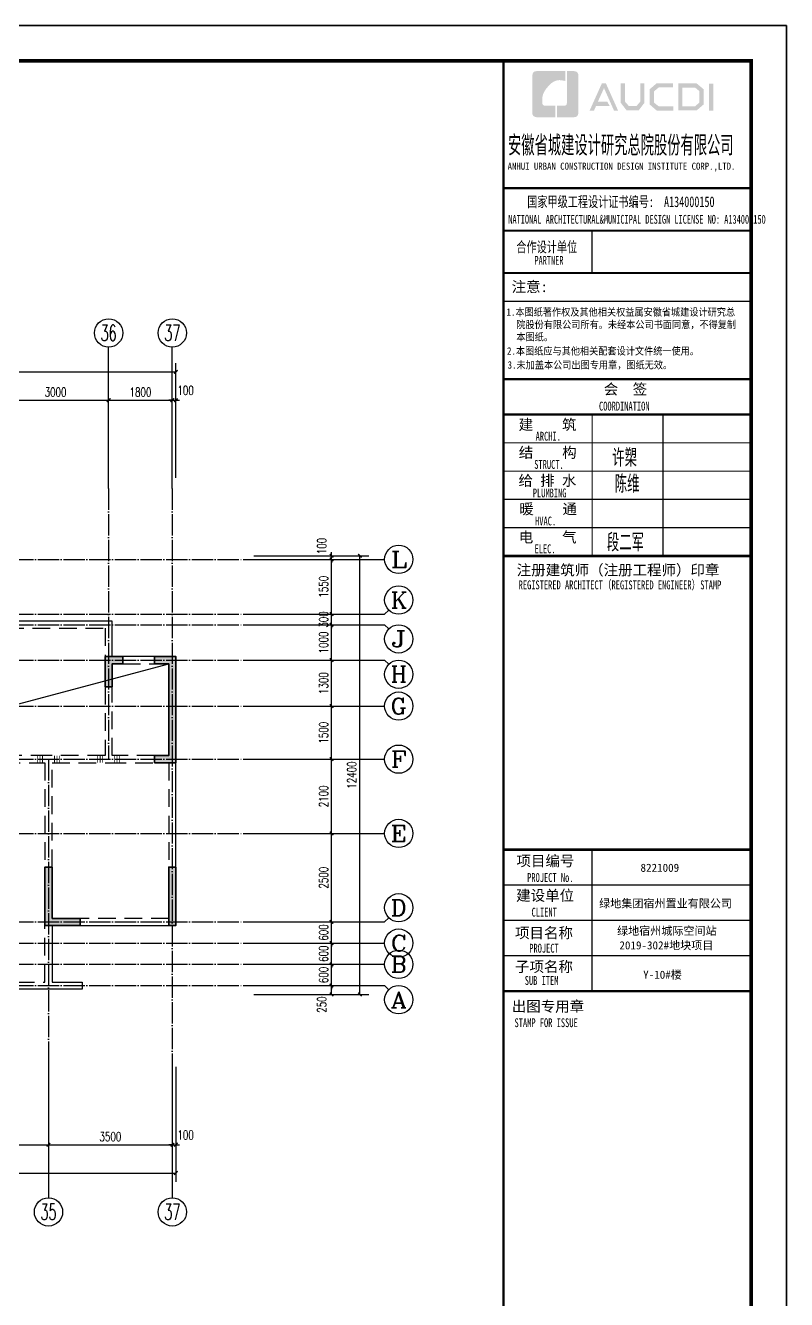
# Model space of a CAD drawing. Extents: x 393367 to 3005760, y 4998 to 826018.
# Drawn here: x 2697623 to 2719131, y 412542 to 448562 of the extents above; entities that cross this region are included whole.
import ezdxf
from ezdxf.enums import TextEntityAlignment as Align

# ---------------------------------------------------------------- set-up
doc = ezdxf.new("R2010")
doc.units = 0
doc.header["$LTSCALE"] = 1000
doc.linetypes.add('DASHED', pattern=[0.75, 0.5, -0.25])
doc.linetypes.add('DOTE', pattern=[2.42, 2, -0.2, 0.02, -0.2])
doc.layers.get('0').update_dxf_attribs({"linetype": 'CONTINUOUS'})
doc.layers.get('Defpoints').update_dxf_attribs({"linetype": 'CONTINUOUS'})
for name, color, linetype in [('-TK', 7, 'CONTINUOUS'), ('AXIS', 3, 'CONTINUOUS'), ('AXIS_TEXT', 7, 'CONTINUOUS'), ('DOTE', 8, 'DOTE'), ('dsptext_beam', 7, 'CONTINUOUS'), ('PUB_TITLE', 4, 'CONTINUOUS'), ('S-梁', 4, 'DASHED'), ('S-梁实线', 4, 'CONTINUOUS'), ('S-砼墙', 150, 'CONTINUOUS'), ('S-砼墙填充', 251, 'CONTINUOUS'), ('图框', 7, 'CONTINUOUS'), ('图签文字', 4, 'CONTINUOUS')]:
    doc.layers.add(name, color=color, linetype=linetype)
doc.layers.add('yichutu', color=7, linetype='CONTINUOUS', true_color=0xffffff, plot=False)
doc.layers.add('图签', color=147, linetype='CONTINUOUS', lineweight=18)
doc.layers.add('梁附加箍筋', color=1, linetype='CONTINUOUS', lineweight=35)
doc.styles.add('_TCH_AXIS', font='COMPLEX', dxfattribs={"bigfont": 'GBCBIG'})
doc.styles.add('_TCH_DIM_T3', font='SIMPLEX', dxfattribs={"width": 0.705882, "bigfont": 'GBCBIG'})
doc.styles.add('COMPLEX', font='COMPLEX')
doc.styles.add('HT', font='simhei.ttf')
doc.styles.add('宋体', font='', dxfattribs={"height": 50})
doc.styles.add('建筑图签-1', font='simhei.ttf', dxfattribs={"width": 0.7})
doc.styles.add('建筑图签-2', font='TXT.shx', dxfattribs={"width": 0.5, "bigfont": 'HZTXT.shx'})
doc.styles.get('宋体').set_extended_font_data('SimSun')
doc.dimstyles.new('_TCH_ARCH&&100', dxfattribs={"dimtxt": 255, "dimasz": 100, "dimexe": 250, "dimexo": 300, "dimgap": 100, "dimtad": 1, "dimdec": 0, "dimzin": 0, "dimdsep": 46, "dimtxsty": '_TCH_DIM_T3', "dimblk": 'ARCHTICK', "dimcen": 0.09, "dimclrt": 7, "dimazin": 2, "dimtfac": 1, "dimtdec": 0, "dimtix": 1, "dimtmove": 2, "dimatfit": 3, "dimldrblk": 'ARCHTICK', "dimfxl": 1, "dimtolj": 1, "dimtzin": 0, "dimarcsym": 0})

# ---------------------------------------------------------------- blocks, each defined once
blk = doc.blocks.new('A$C45835016')
at = {"layer": 'S-砼墙填充'}
for points in [[(53200, 8550), (53200, 9200), (53500, 9200), (53500, 9400), (53000, 9400), (53000, 8550)], [(55000, 6400), (55000, 9400), (54400, 9400), (54400, 9200), (54800, 9200), (54800, 6600), (54400, 6600), (54400, 6400)], [(51500, 2000), (51500, 3450), (51300, 3450), (51300, 1800), (52300, 1800), (52300, 2000)], [(55000, 3450), (54800, 3450), (54800, 1800), (55000, 1800)]]:
    blk.add_hatch(color=142, dxfattribs=at).paths.add_polyline_path(points)
at = {"layer": 'S-梁'}
for p, q in [((50200, 10200), (53000, 10200)), ((53000, 10200), (53000, 9400)), ((53500, 9200), (54400, 9200)), ((53000, 8550), (53000, 6600)), ((53200, 6600), (53200, 8550)), ((51400, 6600), (50200, 6600)), ((53000, 6600), (51400, 6600)), ((54400, 6600), (53200, 6600)), ((50100, 6400), (51300, 6400)), ((51300, 6400), (51300, 3450)), ((51500, 3450), (51500, 6400)), ((51500, 6400), (53100, 6400)), ((53100, 6400), (54400, 6400)), ((54800, 6400), (54800, 3450)), ((54800, 2000), (52300, 2000)), ((51300, 200), (51300, 1800)), ((44500, 200), (51300, 200))]:
    blk.add_line(p, q, dxfattribs=at)
at = {"layer": 'S-梁实线'}
for p, q in [((53200, 10400), (50100, 10400)), ((53200, 9400), (53200, 10400)), ((54400, 9400), (53500, 9400)), ((55000, 3450), (55000, 6400)), ((51500, 1800), (51500, 200)), ((52300, 1800), (54800, 1800)), ((51500, 200), (52350, 200)), ((52350, 200), (52350, 0)), ((51400, 0), (43500, 0)), ((52350, 0), (51400, 0))]:
    blk.add_line(p, q, dxfattribs=at)
at = {"layer": 'S-砼墙', "color": 150, "lineweight": 35}
for points in [[(53200, 8550), (53200, 9200), (53500, 9200), (53500, 9400), (53000, 9400), (53000, 8550)], [(55000, 6400), (55000, 9400), (54400, 9400), (54400, 9200), (54800, 9200), (54800, 6600), (54400, 6600), (54400, 6400)], [(51500, 2000), (51500, 3450), (51300, 3450), (51300, 1800), (52300, 1800), (52300, 2000)], [(55000, 3450), (54800, 3450), (54800, 1800), (55000, 1800)]]:
    blk.add_lwpolyline(points, close=True, dxfattribs=at)
blk = doc.blocks.new('_ArchTick')
at = {"color": 0, "linetype": 'ByBlock', "const_width": 0.4}
blk.add_lwpolyline([(-0.5, -0.5), (0.5, 0.5)], dxfattribs=at)
blk = doc.blocks.new('*D3191')
at = {"layer": 'AXIS', "color": 0, "lineweight": -2}
for p, q in [((61600, 4500), (61600, 2050)), ((61700, 4500), (61700, 2050)), ((61600, 2300), (61500, 2300)), ((61600, 2300), (61700, 2300)), ((61700, 2300), (61800, 2300))]:
    blk.add_line(p, q, dxfattribs=at)
at = {"layer": 'Defpoints', "color": 0}
for p in [(61600, 4800), (61700, 4800), (61700, 2300)]:
    blk.add_point(p, dxfattribs=at)
at = {"layer": 'AXIS', "color": 0, "lineweight": -2, "xscale": 100, "yscale": 100, "zscale": 100}
blk.add_blockref('_ArchTick', (61600, 2300), dxfattribs=at)
at = {"layer": 'AXIS', "color": 0, "lineweight": -2, "xscale": 100, "yscale": 100, "zscale": 100, "rotation": 180}
blk.add_blockref('_ArchTick', (61700, 2300), dxfattribs=at)
at = {"layer": 'AXIS', "color": 7, "insert": (61975, 2575), "char_height": 255, "attachment_point": 5, "style": '_TCH_DIM_T3'}
blk.add_mtext('\\A1;100', dxfattribs=at)
blk = doc.blocks.new('*D3192')
at = {"layer": 'AXIS', "color": 0, "lineweight": -2}
for p, q in [((58100, 4500), (58100, 2050)), ((61600, 4500), (61600, 2050)), ((58100, 2300), (61600, 2300))]:
    blk.add_line(p, q, dxfattribs=at)
at = {"layer": 'Defpoints', "color": 0}
for p in [(58100, 4800), (61600, 4800), (61600, 2300)]:
    blk.add_point(p, dxfattribs=at)
at = {"layer": 'AXIS', "color": 0, "lineweight": -2, "xscale": 100, "yscale": 100, "zscale": 100, "rotation": 180}
blk.add_blockref('_ArchTick', (58100, 2300), dxfattribs=at)
at = {"layer": 'AXIS', "color": 0, "lineweight": -2, "xscale": 100, "yscale": 100, "zscale": 100}
blk.add_blockref('_ArchTick', (61600, 2300), dxfattribs=at)
at = {"layer": 'AXIS', "color": 7, "insert": (59850, 2527), "char_height": 255, "attachment_point": 5, "style": '_TCH_DIM_T3'}
blk.add_mtext('\\A1;3500', dxfattribs=at)
blk = doc.blocks.new('*D3193')
at = {"layer": 'AXIS', "color": 0, "lineweight": -2}
for p, q in [((55000, 4500), (55000, 2050)), ((58100, 4500), (58100, 2050)), ((55000, 2300), (58100, 2300))]:
    blk.add_line(p, q, dxfattribs=at)
at = {"layer": 'Defpoints', "color": 0}
for p in [(55000, 4800), (58100, 4800), (58100, 2300)]:
    blk.add_point(p, dxfattribs=at)
at = {"layer": 'AXIS', "color": 0, "lineweight": -2, "xscale": 100, "yscale": 100, "zscale": 100, "rotation": 180}
blk.add_blockref('_ArchTick', (55000, 2300), dxfattribs=at)
at = {"layer": 'AXIS', "color": 0, "lineweight": -2, "xscale": 100, "yscale": 100, "zscale": 100}
blk.add_blockref('_ArchTick', (58100, 2300), dxfattribs=at)
at = {"layer": 'AXIS', "color": 7, "insert": (56550, 2527), "char_height": 255, "attachment_point": 5, "style": '_TCH_DIM_T3'}
blk.add_mtext('\\A1;3100', dxfattribs=at)
blk = doc.blocks.new('*D3200')
at = {"layer": 'AXIS', "color": 0, "lineweight": -2}
for p, q in [((61600, 21150), (61600, 23600)), ((61700, 21150), (61700, 23600)), ((61600, 23350), (61500, 23350)), ((61600, 23350), (61700, 23350)), ((61700, 23350), (61800, 23350))]:
    blk.add_line(p, q, dxfattribs=at)
at = {"layer": 'Defpoints', "color": 0}
for p in [(61700, 23350), (61600, 20850), (61700, 20850)]:
    blk.add_point(p, dxfattribs=at)
at = {"layer": 'AXIS', "color": 0, "lineweight": -2, "xscale": 100, "yscale": 100, "zscale": 100}
blk.add_blockref('_ArchTick', (61600, 23350), dxfattribs=at)
at = {"layer": 'AXIS', "color": 0, "lineweight": -2, "xscale": 100, "yscale": 100, "zscale": 100, "rotation": 180}
blk.add_blockref('_ArchTick', (61700, 23350), dxfattribs=at)
at = {"layer": 'AXIS', "color": 7, "insert": (61975, 23625), "char_height": 255, "attachment_point": 5, "style": '_TCH_DIM_T3'}
blk.add_mtext('\\A1;100', dxfattribs=at)
blk = doc.blocks.new('*D3201')
at = {"layer": 'AXIS', "color": 0, "lineweight": -2}
for p, q in [((59800, 21150), (59800, 23600)), ((61600, 21150), (61600, 23600)), ((59800, 23350), (61600, 23350))]:
    blk.add_line(p, q, dxfattribs=at)
at = {"layer": 'Defpoints', "color": 0}
for p in [(61600, 23350), (59800, 20850), (61600, 20850)]:
    blk.add_point(p, dxfattribs=at)
at = {"layer": 'AXIS', "color": 0, "lineweight": -2, "xscale": 100, "yscale": 100, "zscale": 100, "rotation": 180}
blk.add_blockref('_ArchTick', (59800, 23350), dxfattribs=at)
at = {"layer": 'AXIS', "color": 0, "lineweight": -2, "xscale": 100, "yscale": 100, "zscale": 100}
blk.add_blockref('_ArchTick', (61600, 23350), dxfattribs=at)
at = {"layer": 'AXIS', "color": 7, "insert": (60700, 23577), "char_height": 255, "attachment_point": 5, "style": '_TCH_DIM_T3'}
blk.add_mtext('\\A1;1800', dxfattribs=at)
blk = doc.blocks.new('*D3202')
at = {"layer": 'AXIS', "color": 0, "lineweight": -2}
for p, q in [((56800, 21150), (56800, 23600)), ((59800, 21150), (59800, 23600)), ((56800, 23350), (59800, 23350))]:
    blk.add_line(p, q, dxfattribs=at)
at = {"layer": 'Defpoints', "color": 0}
for p in [(59800, 23350), (56800, 20850), (59800, 20850)]:
    blk.add_point(p, dxfattribs=at)
at = {"layer": 'AXIS', "color": 0, "lineweight": -2, "xscale": 100, "yscale": 100, "zscale": 100, "rotation": 180}
blk.add_blockref('_ArchTick', (56800, 23350), dxfattribs=at)
at = {"layer": 'AXIS', "color": 0, "lineweight": -2, "xscale": 100, "yscale": 100, "zscale": 100}
blk.add_blockref('_ArchTick', (59800, 23350), dxfattribs=at)
at = {"layer": 'AXIS', "color": 7, "insert": (58300, 23577), "char_height": 255, "attachment_point": 5, "style": '_TCH_DIM_T3'}
blk.add_mtext('\\A1;3000', dxfattribs=at)
blk = doc.blocks.new('*D3212')
at = {"layer": 'AXIS', "color": 0, "lineweight": -2}
for p, q in [((63900, 6800), (66350, 6800)), ((63900, 6550), (66350, 6550)), ((66100, 6550), (66100, 6800))]:
    blk.add_line(p, q, dxfattribs=at)
at = {"layer": 'Defpoints', "color": 0}
for p in [(63600, 6800), (63600, 6550), (66100, 6800)]:
    blk.add_point(p, dxfattribs=at)
at = {"layer": 'AXIS', "color": 0, "lineweight": -2, "xscale": 100, "yscale": 100, "zscale": 100}
for p, rotation in [((66100, 6800), 90), ((66100, 6550), 270)]:
    blk.add_blockref('_ArchTick', p, dxfattribs=dict(at, rotation=rotation))
at = {"layer": 'AXIS', "color": 7, "insert": (65825, 6261), "char_height": 255, "attachment_point": 5, "rotation": 90, "style": '_TCH_DIM_T3'}
blk.add_mtext('\\A1;250', dxfattribs=at)
blk = doc.blocks.new('*D3213')
at = {"layer": 'AXIS', "color": 0, "lineweight": -2}
for p, q in [((63900, 7400), (66350, 7400)), ((66100, 7400), (66100, 7500)), ((66100, 6800), (66100, 7400)), ((63900, 6800), (66350, 6800)), ((66100, 6800), (66100, 6700))]:
    blk.add_line(p, q, dxfattribs=at)
at = {"layer": 'Defpoints', "color": 0}
for p in [(63600, 7400), (66100, 7400), (63600, 6800)]:
    blk.add_point(p, dxfattribs=at)
at = {"layer": 'AXIS', "color": 0, "lineweight": -2, "xscale": 100, "yscale": 100, "zscale": 100}
for p, rotation in [((66100, 7400), 270), ((66100, 6800), 90)]:
    blk.add_blockref('_ArchTick', p, dxfattribs=dict(at, rotation=rotation))
at = {"layer": 'AXIS', "color": 7, "insert": (65873, 7100), "char_height": 255, "attachment_point": 5, "rotation": 90, "style": '_TCH_DIM_T3'}
blk.add_mtext('\\A1;600', dxfattribs=at)
blk = doc.blocks.new('*D3214')
at = {"layer": 'AXIS', "color": 0, "lineweight": -2}
for p, q in [((63900, 8000), (66350, 8000)), ((66100, 8000), (66100, 8100)), ((66100, 7400), (66100, 8000)), ((63900, 7400), (66350, 7400)), ((66100, 7400), (66100, 7300))]:
    blk.add_line(p, q, dxfattribs=at)
at = {"layer": 'Defpoints', "color": 0}
for p in [(63600, 8000), (66100, 8000), (63600, 7400)]:
    blk.add_point(p, dxfattribs=at)
at = {"layer": 'AXIS', "color": 0, "lineweight": -2, "xscale": 100, "yscale": 100, "zscale": 100}
for p, rotation in [((66100, 8000), 270), ((66100, 7400), 90)]:
    blk.add_blockref('_ArchTick', p, dxfattribs=dict(at, rotation=rotation))
at = {"layer": 'AXIS', "color": 7, "insert": (65873, 7700), "char_height": 255, "attachment_point": 5, "rotation": 90, "style": '_TCH_DIM_T3'}
blk.add_mtext('\\A1;600', dxfattribs=at)
blk = doc.blocks.new('*D3215')
at = {"layer": 'AXIS', "color": 0, "lineweight": -2}
for p, q in [((66100, 8600), (66100, 8700)), ((63900, 8600), (66350, 8600)), ((66100, 8000), (66100, 8600)), ((63900, 8000), (66350, 8000)), ((66100, 8000), (66100, 7900))]:
    blk.add_line(p, q, dxfattribs=at)
at = {"layer": 'Defpoints', "color": 0}
for p in [(63600, 8600), (66100, 8600), (63600, 8000)]:
    blk.add_point(p, dxfattribs=at)
at = {"layer": 'AXIS', "color": 0, "lineweight": -2, "xscale": 100, "yscale": 100, "zscale": 100}
for p, rotation in [((66100, 8600), 270), ((66100, 8000), 90)]:
    blk.add_blockref('_ArchTick', p, dxfattribs=dict(at, rotation=rotation))
at = {"layer": 'AXIS', "color": 7, "insert": (65873, 8300), "char_height": 255, "attachment_point": 5, "rotation": 90, "style": '_TCH_DIM_T3'}
blk.add_mtext('\\A1;600', dxfattribs=at)
blk = doc.blocks.new('*D3216')
at = {"layer": 'AXIS', "color": 0, "lineweight": -2}
for p, q in [((63900, 11100), (66350, 11100)), ((66100, 8600), (66100, 11100)), ((63900, 8600), (66350, 8600))]:
    blk.add_line(p, q, dxfattribs=at)
at = {"layer": 'Defpoints', "color": 0}
for p in [(63600, 11100), (66100, 11100), (63600, 8600)]:
    blk.add_point(p, dxfattribs=at)
at = {"layer": 'AXIS', "color": 0, "lineweight": -2, "xscale": 100, "yscale": 100, "zscale": 100}
for p, rotation in [((66100, 11100), 90), ((66100, 8600), 270)]:
    blk.add_blockref('_ArchTick', p, dxfattribs=dict(at, rotation=rotation))
at = {"layer": 'AXIS', "color": 7, "insert": (65873, 9850), "char_height": 255, "attachment_point": 5, "rotation": 90, "style": '_TCH_DIM_T3'}
blk.add_mtext('\\A1;2500', dxfattribs=at)
blk = doc.blocks.new('*D3217')
at = {"layer": 'AXIS', "color": 0, "lineweight": -2}
for p, q in [((63900, 13200), (66350, 13200)), ((66100, 11100), (66100, 13200)), ((63900, 11100), (66350, 11100))]:
    blk.add_line(p, q, dxfattribs=at)
at = {"layer": 'Defpoints', "color": 0}
for p in [(63600, 13200), (66100, 13200), (63600, 11100)]:
    blk.add_point(p, dxfattribs=at)
at = {"layer": 'AXIS', "color": 0, "lineweight": -2, "xscale": 100, "yscale": 100, "zscale": 100}
for p, rotation in [((66100, 13200), 90), ((66100, 11100), 270)]:
    blk.add_blockref('_ArchTick', p, dxfattribs=dict(at, rotation=rotation))
at = {"layer": 'AXIS', "color": 7, "insert": (65873, 12150), "char_height": 255, "attachment_point": 5, "rotation": 90, "style": '_TCH_DIM_T3'}
blk.add_mtext('\\A1;2100', dxfattribs=at)
blk = doc.blocks.new('*D3218')
at = {"layer": 'AXIS', "color": 0, "lineweight": -2}
for p, q in [((63900, 14700), (66350, 14700)), ((66100, 13200), (66100, 14700)), ((63900, 13200), (66350, 13200))]:
    blk.add_line(p, q, dxfattribs=at)
at = {"layer": 'Defpoints', "color": 0}
for p in [(63600, 14700), (66100, 14700), (63600, 13200)]:
    blk.add_point(p, dxfattribs=at)
at = {"layer": 'AXIS', "color": 0, "lineweight": -2, "xscale": 100, "yscale": 100, "zscale": 100}
for p, rotation in [((66100, 14700), 90), ((66100, 13200), 270)]:
    blk.add_blockref('_ArchTick', p, dxfattribs=dict(at, rotation=rotation))
at = {"layer": 'AXIS', "color": 7, "insert": (65873, 13950), "char_height": 255, "attachment_point": 5, "rotation": 90, "style": '_TCH_DIM_T3'}
blk.add_mtext('\\A1;1500', dxfattribs=at)
blk = doc.blocks.new('*D3219')
at = {"layer": 'AXIS', "color": 0, "lineweight": -2}
for p, q in [((63900, 16000), (66350, 16000)), ((66100, 14700), (66100, 16000)), ((63900, 14700), (66350, 14700))]:
    blk.add_line(p, q, dxfattribs=at)
at = {"layer": 'Defpoints', "color": 0}
for p in [(63600, 16000), (66100, 16000), (63600, 14700)]:
    blk.add_point(p, dxfattribs=at)
at = {"layer": 'AXIS', "color": 0, "lineweight": -2, "xscale": 100, "yscale": 100, "zscale": 100}
for p, rotation in [((66100, 16000), 90), ((66100, 14700), 270)]:
    blk.add_blockref('_ArchTick', p, dxfattribs=dict(at, rotation=rotation))
at = {"layer": 'AXIS', "color": 7, "insert": (65873, 15350), "char_height": 255, "attachment_point": 5, "rotation": 90, "style": '_TCH_DIM_T3'}
blk.add_mtext('\\A1;1300', dxfattribs=at)
blk = doc.blocks.new('*D3220')
at = {"layer": 'AXIS', "color": 0, "lineweight": -2}
for p, q in [((63900, 17000), (66350, 17000)), ((66100, 16000), (66100, 17000)), ((63900, 16000), (66350, 16000))]:
    blk.add_line(p, q, dxfattribs=at)
at = {"layer": 'Defpoints', "color": 0}
for p in [(63600, 17000), (66100, 17000), (63600, 16000)]:
    blk.add_point(p, dxfattribs=at)
at = {"layer": 'AXIS', "color": 0, "lineweight": -2, "xscale": 100, "yscale": 100, "zscale": 100}
for p, rotation in [((66100, 17000), 90), ((66100, 16000), 270)]:
    blk.add_blockref('_ArchTick', p, dxfattribs=dict(at, rotation=rotation))
at = {"layer": 'AXIS', "color": 7, "insert": (65873, 16500), "char_height": 255, "attachment_point": 5, "rotation": 90, "style": '_TCH_DIM_T3'}
blk.add_mtext('\\A1;1000', dxfattribs=at)
blk = doc.blocks.new('*D3221')
at = {"layer": 'AXIS', "color": 0, "lineweight": -2}
for p, q in [((63900, 17300), (66350, 17300)), ((66100, 17300), (66100, 17400)), ((66100, 17000), (66100, 17300)), ((63900, 17000), (66350, 17000)), ((66100, 17000), (66100, 16900))]:
    blk.add_line(p, q, dxfattribs=at)
at = {"layer": 'Defpoints', "color": 0}
for p in [(63600, 17300), (66100, 17300), (63600, 17000)]:
    blk.add_point(p, dxfattribs=at)
at = {"layer": 'AXIS', "color": 0, "lineweight": -2, "xscale": 100, "yscale": 100, "zscale": 100}
for p, rotation in [((66100, 17300), 270), ((66100, 17000), 90)]:
    blk.add_blockref('_ArchTick', p, dxfattribs=dict(at, rotation=rotation))
at = {"layer": 'AXIS', "color": 7, "insert": (65873, 17150), "char_height": 255, "attachment_point": 5, "rotation": 90, "style": '_TCH_DIM_T3'}
blk.add_mtext('\\A1;300', dxfattribs=at)
blk = doc.blocks.new('*D3222')
at = {"layer": 'AXIS', "color": 0, "lineweight": -2}
for p, q in [((63900, 18850), (66350, 18850)), ((66100, 17300), (66100, 18850)), ((63900, 17300), (66350, 17300))]:
    blk.add_line(p, q, dxfattribs=at)
at = {"layer": 'Defpoints', "color": 0}
for p in [(63600, 18850), (66100, 18850), (63600, 17300)]:
    blk.add_point(p, dxfattribs=at)
at = {"layer": 'AXIS', "color": 0, "lineweight": -2, "xscale": 100, "yscale": 100, "zscale": 100}
for p, rotation in [((66100, 18850), 90), ((66100, 17300), 270)]:
    blk.add_blockref('_ArchTick', p, dxfattribs=dict(at, rotation=rotation))
at = {"layer": 'AXIS', "color": 7, "insert": (65873, 18075), "char_height": 255, "attachment_point": 5, "rotation": 90, "style": '_TCH_DIM_T3'}
blk.add_mtext('\\A1;1550', dxfattribs=at)
blk = doc.blocks.new('*D3223')
at = {"layer": 'AXIS', "color": 0, "lineweight": -2}
for p, q in [((63900, 18950), (66350, 18950)), ((63900, 18850), (66350, 18850)), ((66100, 18950), (66100, 19050)), ((66100, 18850), (66100, 18950)), ((66100, 18850), (66100, 18750))]:
    blk.add_line(p, q, dxfattribs=at)
at = {"layer": 'Defpoints', "color": 0}
for p in [(63600, 18950), (63600, 18850), (66100, 18950)]:
    blk.add_point(p, dxfattribs=at)
at = {"layer": 'AXIS', "color": 0, "lineweight": -2, "xscale": 100, "yscale": 100, "zscale": 100}
for p, rotation in [((66100, 18950), 270), ((66100, 18850), 90)]:
    blk.add_blockref('_ArchTick', p, dxfattribs=dict(at, rotation=rotation))
at = {"layer": 'AXIS', "color": 7, "insert": (65825, 19225), "char_height": 255, "attachment_point": 5, "rotation": 90, "style": '_TCH_DIM_T3'}
blk.add_mtext('\\A1;100', dxfattribs=at)
blk = doc.blocks.new('*D3224')
at = {"layer": 'AXIS', "color": 0, "lineweight": -2}
for p, q in [((63900, 18950), (67150, 18950)), ((66900, 6550), (66900, 18950)), ((63900, 6550), (67150, 6550))]:
    blk.add_line(p, q, dxfattribs=at)
at = {"layer": 'Defpoints', "color": 0}
for p in [(63600, 18950), (66900, 18950), (63600, 6550)]:
    blk.add_point(p, dxfattribs=at)
at = {"layer": 'AXIS', "color": 0, "lineweight": -2, "xscale": 100, "yscale": 100, "zscale": 100}
for p, rotation in [((66900, 18950), 90), ((66900, 6550), 270)]:
    blk.add_blockref('_ArchTick', p, dxfattribs=dict(at, rotation=rotation))
at = {"layer": 'AXIS', "color": 7, "insert": (66673, 12750), "char_height": 255, "attachment_point": 5, "rotation": 90, "style": '_TCH_DIM_T3'}
blk.add_mtext('\\A1;12400', dxfattribs=at)
blk = doc.blocks.new('*D3247')
at = {"layer": 'AXIS', "color": 0, "lineweight": -2}
for p, q in [((6700, 4500), (6700, 1250)), ((61700, 4500), (61700, 1250)), ((6700, 1500), (61700, 1500))]:
    blk.add_line(p, q, dxfattribs=at)
at = {"layer": 'Defpoints', "color": 0}
for p in [(6700, 4800), (61700, 4800), (61700, 1500)]:
    blk.add_point(p, dxfattribs=at)
at = {"layer": 'AXIS', "color": 0, "lineweight": -2, "xscale": 100, "yscale": 100, "zscale": 100, "rotation": 180}
blk.add_blockref('_ArchTick', (6700, 1500), dxfattribs=at)
at = {"layer": 'AXIS', "color": 0, "lineweight": -2, "xscale": 100, "yscale": 100, "zscale": 100}
blk.add_blockref('_ArchTick', (61700, 1500), dxfattribs=at)
at = {"layer": 'AXIS', "color": 7, "insert": (34200, 1727), "char_height": 255, "attachment_point": 5, "style": '_TCH_DIM_T3'}
blk.add_mtext('\\A1;55000', dxfattribs=at)
blk = doc.blocks.new('*D3260')
at = {"layer": 'AXIS', "color": 0, "lineweight": -2}
for p, q in [((6700, 21150), (6700, 24400)), ((6700, 24150), (61700, 24150)), ((61700, 21150), (61700, 24400))]:
    blk.add_line(p, q, dxfattribs=at)
at = {"layer": 'Defpoints', "color": 0}
for p in [(61700, 24150), (6700, 20850), (61700, 20850)]:
    blk.add_point(p, dxfattribs=at)
at = {"layer": 'AXIS', "color": 0, "lineweight": -2, "xscale": 100, "yscale": 100, "zscale": 100, "rotation": 180}
blk.add_blockref('_ArchTick', (6700, 24150), dxfattribs=at)
at = {"layer": 'AXIS', "color": 0, "lineweight": -2, "xscale": 100, "yscale": 100, "zscale": 100}
blk.add_blockref('_ArchTick', (61700, 24150), dxfattribs=at)
at = {"layer": 'AXIS', "color": 7, "insert": (34200, 24377), "char_height": 255, "attachment_point": 5, "style": '_TCH_DIM_T3'}
blk.add_mtext('\\A1;55000', dxfattribs=at)
blk = doc.blocks.new('_axiso')
blk.add_circle((0, 0), 0.5)
at = {"layer": 'AXIS_TEXT', "style": 'COMPLEX', "width": 1.041667}
blk.add_attdef('A', text='', height=0.56, dxfattribs=at).set_placement((-0.25, -0.28), (0.25, -0.28), align=Align.FIT)
blk = doc.blocks.new('院标1')
h = blk.add_hatch(color=150)
h.dxf.hatch_style = 1
h.set_gradient(color1=(33, 113, 253), color2=(33, 113, 253), tint=1, name='INVCURVED')
edge = h.paths.add_edge_path()
edge.add_spline(control_points=[(116373, 648379), (116379, 648379), (116382, 648379), (116391, 648379), (116391, 648379), (116391, 648379), (116616, 648379), (116616, 648379), (116616, 648379), (116616, 648379), (116616, 648054), (116616, 648054), (116616, 648054), (116616, 648054), (116108, 648054), (116108, 648054), (116108, 648054), (116028, 648054), (115963, 648111), (115963, 648199), (115963, 648199), (115963, 648199), (115963, 649215), (115963, 649215), (115963, 649215), (115963, 649295), (116018, 649360), (116108, 649360), (116108, 649360), (116108, 649360), (116897, 649360), (116897, 649360), (116897, 649360), (116897, 649360), (116897, 649080), (116897, 649080), (116897, 649080), (116897, 649080), (116566, 649140), (116356, 648859), (116356, 648859), (116245, 648719), (116240, 648545), (116247, 648466), (116247, 648466), (116254, 648386), (116247, 648466), (116247, 648466), (116247, 648466), (116247, 648466), (116258, 648374), (116373, 648379)], knot_values=[0, 0, 0, 0, 0.071429, 0.071429, 0.071429, 0.107143, 0.142857, 0.142857, 0.142857, 0.178571, 0.214286, 0.214286, 0.214286, 0.25, 0.285714, 0.285714, 0.285714, 0.321429, 0.357143, 0.357143, 0.357143, 0.392857, 0.428571, 0.428571, 0.428571, 0.464286, 0.5, 0.5, 0.5, 0.535714, 0.571429, 0.571429, 0.571429, 0.607143, 0.642857, 0.642857, 0.642857, 0.678571, 0.714286, 0.714286, 0.714286, 0.75, 0.785714, 0.785714, 0.785714, 0.821429, 0.857143, 0.857143, 0.857143, 0.928571, 1, 1, 1, 1], degree=3, periodic=0)
h = blk.add_hatch(color=150)
h.dxf.hatch_style = 1
h.set_gradient(color1=(33, 113, 253), color2=(33, 113, 253), tint=1, name='INVCURVED')
edge = h.paths.add_edge_path()
edge.add_spline(control_points=[(117268, 649215), (117268, 649215), (117268, 648199), (117268, 648199), (117268, 648199), (117268, 648114), (117212, 648054), (117123, 648054), (117123, 648054), (117123, 648054), (116663, 648054), (116663, 648054), (116663, 648054), (116663, 648054), (116663, 648379), (116663, 648379), (116663, 648379), (116663, 648379), (116865, 648379), (116865, 648379), (116865, 648379), (116907, 648379), (116941, 648413), (116941, 648455), (116941, 648455), (116941, 648455), (116941, 649360), (116941, 649360), (116941, 649360), (116941, 649360), (117123, 649360), (117123, 649360), (117123, 649360), (117204, 649360), (117268, 649306), (117268, 649215)], knot_values=[0, 0, 0, 0, 0.1, 0.1, 0.1, 0.15, 0.2, 0.2, 0.2, 0.25, 0.3, 0.3, 0.3, 0.35, 0.4, 0.4, 0.4, 0.45, 0.5, 0.5, 0.5, 0.55, 0.6, 0.6, 0.6, 0.65, 0.7, 0.7, 0.7, 0.75, 0.8, 0.8, 0.8, 0.9, 1, 1, 1, 1], degree=3, periodic=0)
blk = doc.blocks.new('A1')
at = {"layer": 'PUB_TITLE'}
h = blk.add_hatch(color=147, dxfattribs=at)
h.paths.add_polyline_path([(81908, 57758), (82034, 57758), (82034, 56988), (81908, 56988)])
h.paths.add_polyline_path([(81156, 57642), (81156, 57116), (81516, 57116), (81640, 57223), (81640, 57541), (81520, 57642)], flags=16)
h.paths.add_polyline_path([(81038, 57760), (81038, 56998), (81560, 56998), (81759, 57168), (81759, 57596), (81563, 57760)])
h.paths.add_polyline_path([(80895, 57764), (80895, 57648), (80488, 57648), (80355, 57537), (80355, 57218), (80488, 57115), (80897, 57115), (80897, 56993), (80433, 56993), (80231, 57168), (80231, 57596), (80429, 57764)])
h.paths.add_polyline_path([(79412, 57762), (79532, 57762), (79532, 57251), (79646, 57120), (79857, 57120), (79971, 57251), (79971, 57762), (80085, 57762), (80085, 57214), (79921, 56997), (79583, 56997), (79412, 57216)])
h.paths.add_polyline_path([(78880, 57760), (78997, 57760), (79339, 56996), (79223, 56996), (78942, 57630), (78767, 57242), (79038, 57242), (79099, 57127), (78718, 57127), (78659, 56994), (78536, 56994)])
blk.add_lwpolyline([(0, 59400), (0, 0), (84100, 0), (84100, 59400)], close=True)
at = {"const_width": 100}
blk.add_lwpolyline([(2500, 58400), (2500, 1000), (83100, 1000), (83100, 58400)], close=True, dxfattribs=at)
at = {"layer": '图框'}
for p, q in [((76100, 54800), (83100, 54800)), ((76100, 54800), (83100, 54800)), ((76100, 53600), (83100, 53600))]:
    blk.add_line(p, q, dxfattribs=at)
for points, const_width in [([(76100, 1000), (76100, 58400)], 70), ([(76100, 54800), (83100, 54800)], 60), ([(76100, 53600), (83100, 53600)], 60), ([(76100, 53600), (83100, 53600)], 60), ([(78600, 53600), (78600, 52400)], 35), ([(76100, 52400), (83100, 52400)], 60), ([(76100, 52400), (83100, 52400)], 60), ([(76100, 51599), (83100, 51599)], 35), ([(76108, 49400), (83108, 49400)], 60), ([(76108, 48400), (83108, 48400)], 70), ([(76108, 48400), (83108, 48400)], 70), ([(78608, 48400), (78608, 44400)], 35), ([(80608, 48400), (80608, 44400)], 35), ([(76108, 47600), (83108, 47600)], 35), ([(76108, 46800), (83108, 46800)], 35), ([(76108, 46000), (83108, 46000)], 35), ([(76108, 45200), (83108, 45200)], 35), ([(76108, 44400), (83108, 44400)], 70), ([(76100, 36100), (83100, 36100)], 70), ([(76100, 36100), (83100, 36100)], 70), ([(78600, 32100), (78600, 36100)], 35), ([(76100, 35100), (83100, 35100)], 35), ([(76100, 34100), (83100, 34100)], 35), ([(76100, 33100), (83100, 33100)], 35), ([(83100, 32100), (76100, 32100)], 70)]:
    blk.add_lwpolyline(points, dxfattribs=dict(at, const_width=const_width))
blk.add_blockref('院标1', (-39049, -591249))
at = {"layer": 'PUB_TITLE', "style": 'HT', "width": 0.88}
for s, p in [('1.本图纸著作权及其他相关权益属安徽省城建设计研究总', (76186, 51193)), ('院股份有限公司所有。未经本公司书面同意，不得复制', (76465, 50839)), ('本图纸。', (76465, 50489)), (' 2.本图纸应与其他相关配套设计文件统一使用。 ', (76075, 50092)), ('3.未加盖本公司出图专用章，图纸无效。', (76218, 49698))]:
    blk.add_text(s, height=210, dxfattribs=at).set_placement(p)
at = {"layer": '图签', "color": 2, "style": '宋体'}
for s, height, p in [('8221009', 229.3, (79974, 35472)), ('绿地集团宿州置业有限公司', 229.34, (78805, 34462)), ('绿地宿州城际空间站', 229.3, (79310, 33688)), ('2019-302#地块项目', 229.34, (79377, 33279)), ('Y-10#楼', 229.3, (80049, 32448))]:
    blk.add_text(s, height=height, dxfattribs=at).set_placement(p)
at = {"layer": '图签文字', "color": 7, "style": '建筑图签-1'}
for s, height, width, p in [('安徽省城建设计研究总院股份有限公司', 500, 0.55, (76228, 55777)), ('国家甲级工程设计证书编号:  A134000150', 300, 0.7, (76772, 54267)), ('合作设计单位', 300, 0.7, (76465, 52990))]:
    blk.add_text(s, height=height, dxfattribs=dict(at, width=width)).set_placement(p)
at = {"layer": '图签文字', "linetype": 'Continuous', "style": '建筑图签-1', "width": 0.91}
blk.add_text('ANHUI URBAN CONSTRUCTION DESIGN INSTITUTE CORP.,LTD.', height=200, dxfattribs=at).set_placement((76218, 55322))
at = {"layer": '图签文字', "style": '建筑图签-1'}
for s, width, p in [('NATIONAL ARCHITECTURAL&MUNICIPAL DESIGN LICENSE NO: A134000150', 0.6, (76237, 53795)), ('PARTNER', 0.6, (76975, 52634)), ('COORDINATION', 0.7, (78800, 48513)), ('ARCHI.', 0.7, (77009, 47662)), ('STRUCT.', 0.7, (76970, 46865)), ('PLUMBING', 0.7, (76929, 46058)), ('HVAC.', 0.7, (76994, 45265)), ('ELEC.', 0.7, (76978, 44480)), ('REGISTERED ARCHITECT（REGISTERED ENGINEER）STAMP', 0.7, (76529, 43459)), ('PROJECT No.', 0.7, (76770, 35185, -1799)), ('CLIENT', 0.7, (76894, 34206)), ('PROJECT', 0.7, (76829, 33187)), ('SUB ITEM', 0.7, (76702, 32276)), ('STAMP FOR ISSUE', 0.7, (76413, 31081))]:
    blk.add_text(s, height=250, dxfattribs=dict(at, width=width)).set_placement(p)
at = {"layer": '图签文字', "color": 7, "style": '建筑图签-1'}
for s, p in [('注意:', (76331, 51863)), ('会  签', (78935, 48968)), ('建    筑', (76530, 47967)), ('结    构', (76534, 47179)), ('给 排 水', (76525, 46385)), ('暖    通', (76543, 45582)), ('电    气', (76533, 44782)), ('注册建筑师（注册工程师）印章', (76475, 43854)), ('项目编号', (76468, 35632)), ('建设单位', (76460, 34655)), ('项目名称', (76427, 33597)), ('子项名称', (76427, 32640)), ('出图专用章', (76336, 31518))]:
    blk.add_text(s, height=300, dxfattribs=at).set_placement(p)
at = {"layer": '图签文字', "color": 1, "style": '建筑图签-2', "width": 0.7}
for s, p in [('许槊', (79175, 46928)), ('陈维', (79246, 46187)), ('段二军', (79021, 44532))]:
    blk.add_text(s, height=500, dxfattribs=at).set_placement(p)
blk = doc.blocks.new('yct-841-594-84100-59400-100-1000')
at = {"layer": 'yichutu', "color": 7, "true_color": 0xffffff}
blk.add_lwpolyline([(0, 0), (0, 59400), (84100, 59400), (84100, 0)], close=True, dxfattribs=at)
blk = doc.blocks.new('A$C427E36F2')
at = {"layer": 'AXIS'}
for p, q in [((59800, 20850), (59800, 24850)), ((61600, 20850), (61600, 24850)), ((63600, 18850), (67600, 18850)), ((63600, 17300), (67600, 17300)), ((67717.2, 17417.2), (67600, 17300)), ((63600, 17000), (67600, 17000)), ((67717.2, 16882.8), (67600, 17000)), ((63600, 16000), (67600, 16000)), ((67717.2, 15882.8), (67600, 16000)), ((63600, 14700), (67600, 14700)), ((63600, 13200), (67600, 13200)), ((63600, 11100), (67600, 11100)), ((67717.2, 8717.2), (67600, 8600)), ((63600, 8600), (67600, 8600)), ((63600, 8000), (67600, 8000)), ((63600, 7400), (67600, 7400)), ((63600, 6800), (67600, 6800)), ((67717.2, 6682.8), (67600, 6800)), ((58100, 4800), (58100, 800)), ((61600, 4800), (61600, 800))]:
    blk.add_line(p, q, dxfattribs=at)
at = {"layer": 'DOTE', "linetype": 'DOTE', "ltscale": 0.3}
for p, q in [((59800, 20850), (59800, 13200)), ((61600, 20850), (61600, 4800)), ((4800, 18850), (63600, 18850)), ((4800, 17300), (63600, 17300)), ((4800, 17000), (63600, 17000)), ((4800, 16000), (63600, 16000)), ((4800, 14700), (63600, 14700)), ((4800, 13200), (63600, 13200)), ((58100, 13200), (58100, 4800)), ((4800, 11100), (63600, 11100)), ((4800, 8600), (63600, 8600)), ((4800, 8000), (63600, 8000)), ((4800, 7400), (63600, 7400)), ((4800, 6800), (63600, 6800))]:
    blk.add_line(p, q, dxfattribs=at)
at = {"layer": 'AXIS'}
ref = blk.add_blockref('_axiso', (59800, 25250), dxfattribs=dict(at, xscale=800, yscale=800, zscale=800))
ref.add_attrib('A', '36', dxfattribs={"layer": 'AXIS_TEXT', "height": 452.55, "style": '_TCH_AXIS', "width": 0.636364}).set_placement((59573.7, 25023.7), (60026.3, 25023.7), align=Align.FIT)
ref = blk.add_blockref('_axiso', (61600, 25250), dxfattribs=dict(at, xscale=800, yscale=800, zscale=800))
ref.add_attrib('A', '37', dxfattribs={"layer": 'AXIS_TEXT', "height": 452.55, "style": '_TCH_AXIS', "width": 0.636364}).set_placement((61373.7, 25023.7), (61826.3, 25023.7), align=Align.FIT)
ref = blk.add_blockref('_axiso', (68000, 18850), dxfattribs=dict(at, xscale=800, yscale=800, zscale=800))
ref.add_attrib('A', 'L', dxfattribs={"layer": 'AXIS_TEXT', "height": 452.5, "style": '_TCH_AXIS', "width": 1.4}).set_placement((67773.7, 18623.7), (68226.3, 18623.7), align=Align.FIT)
ref = blk.add_blockref('_axiso', (68000, 17700), dxfattribs=dict(at, xscale=800, yscale=800, zscale=800))
ref.add_attrib('A', 'K', dxfattribs={"layer": 'AXIS_TEXT', "height": 452.5, "style": '_TCH_AXIS', "width": 1.105263}).set_placement((67773.7, 17473.7), (68226.3, 17473.7), align=Align.FIT)
ref = blk.add_blockref('_axiso', (68000, 16600), dxfattribs=dict(at, xscale=800, yscale=800, zscale=800))
ref.add_attrib('A', 'J', dxfattribs={"layer": 'AXIS_TEXT', "height": 452.5, "style": '_TCH_AXIS', "width": 1.909091}).set_placement((67773.7, 16373.7), (68226.3, 16373.7), align=Align.FIT)
ref = blk.add_blockref('_axiso', (68000, 15600), dxfattribs=dict(at, xscale=800, yscale=800, zscale=800))
ref.add_attrib('A', 'H', dxfattribs={"layer": 'AXIS_TEXT', "height": 452.5, "style": '_TCH_AXIS', "width": 1.05}).set_placement((67773.7, 15373.7), (68226.3, 15373.7), align=Align.FIT)
ref = blk.add_blockref('_axiso', (68000, 14700), dxfattribs=dict(at, xscale=800, yscale=800, zscale=800))
ref.add_attrib('A', 'G', dxfattribs={"layer": 'AXIS_TEXT', "height": 452.5, "style": '_TCH_AXIS', "width": 1.166667}).set_placement((67773.7, 14473.7), (68226.3, 14473.7), align=Align.FIT)
ref = blk.add_blockref('_axiso', (68000, 13200), dxfattribs=dict(at, xscale=800, yscale=800, zscale=800))
ref.add_attrib('A', 'F', dxfattribs={"layer": 'AXIS_TEXT', "height": 452.5, "style": '_TCH_AXIS', "width": 1.3125}).set_placement((67773.7, 12973.7), (68226.3, 12973.7), align=Align.FIT)
ref = blk.add_blockref('_axiso', (68000, 11100), dxfattribs=dict(at, xscale=800, yscale=800, zscale=800))
ref.add_attrib('A', 'E', dxfattribs={"layer": 'AXIS_TEXT', "height": 452.5, "style": '_TCH_AXIS', "width": 1.3125}).set_placement((67773.7, 10873.7), (68226.3, 10873.7), align=Align.FIT)
ref = blk.add_blockref('_axiso', (68000, 9000), dxfattribs=dict(at, xscale=800, yscale=800, zscale=800))
ref.add_attrib('A', 'D', dxfattribs={"layer": 'AXIS_TEXT', "height": 452.5, "style": '_TCH_AXIS', "width": 1.235294}).set_placement((67773.7, 8773.7), (68226.3, 8773.7), align=Align.FIT)
ref = blk.add_blockref('_axiso', (68000, 8000), dxfattribs=dict(at, xscale=800, yscale=800, zscale=800))
ref.add_attrib('A', 'C', dxfattribs={"layer": 'AXIS_TEXT', "height": 452.5, "style": '_TCH_AXIS', "width": 1.4}).set_placement((67773.7, 7773.7), (68226.3, 7773.7), align=Align.FIT)
ref = blk.add_blockref('_axiso', (68000, 7400), dxfattribs=dict(at, xscale=800, yscale=800, zscale=800))
ref.add_attrib('A', 'B', dxfattribs={"layer": 'AXIS_TEXT', "height": 452.5, "style": '_TCH_AXIS', "width": 1.235294}).set_placement((67773.7, 7173.7), (68226.3, 7173.7), align=Align.FIT)
ref = blk.add_blockref('_axiso', (68000, 6400), dxfattribs=dict(at, xscale=800, yscale=800, zscale=800))
ref.add_attrib('A', 'A', dxfattribs={"layer": 'AXIS_TEXT', "height": 452.5, "style": '_TCH_AXIS', "width": 1.166667}).set_placement((67773.7, 6173.7), (68226.3, 6173.7), align=Align.FIT)
ref = blk.add_blockref('_axiso', (58100, 400), dxfattribs=dict(at, xscale=800, yscale=800, zscale=800))
ref.add_attrib('A', '35', dxfattribs={"layer": 'AXIS_TEXT', "height": 452.55, "style": '_TCH_AXIS', "width": 0.636364}).set_placement((57873.7, 173.7), (58326.3, 173.7), align=Align.FIT)
ref = blk.add_blockref('_axiso', (61600, 400), dxfattribs=dict(at, xscale=800, yscale=800, zscale=800))
ref.add_attrib('A', '37', dxfattribs={"layer": 'AXIS_TEXT', "height": 452.55, "style": '_TCH_AXIS', "width": 0.636364}).set_placement((61373.7, 173.7), (61826.3, 173.7), align=Align.FIT)
for p1, p2, distance, picture, middle in [((6700, 20850), (61700, 20850), 3300, '*D3260', (34200, 24377.5)), ((56800, 20850), (59800, 20850), 2500, '*D3202', (58300, 23577.5)), ((59800, 20850), (61600, 20850), 2500, '*D3201', (60700, 23577.5)), ((63600, 6550), (63600, 18950), -3300, '*D3224', (66672.5, 12750)), ((63600, 17300), (63600, 18850), -2500, '*D3222', (65872.5, 18075)), ((63600, 17000), (63600, 17300), -2500, '*D3221', (65872.5, 17150)), ((63600, 16000), (63600, 17000), -2500, '*D3220', (65872.5, 16500)), ((63600, 14700), (63600, 16000), -2500, '*D3219', (65872.5, 15350)), ((63600, 13200), (63600, 14700), -2500, '*D3218', (65872.5, 13950)), ((63600, 11100), (63600, 13200), -2500, '*D3217', (65872.5, 12150)), ((63600, 8600), (63600, 11100), -2500, '*D3216', (65872.5, 9850)), ((63600, 8000), (63600, 8600), -2500, '*D3215', (65872.5, 8300)), ((63600, 7400), (63600, 8000), -2500, '*D3214', (65872.5, 7700)), ((63600, 6800), (63600, 7400), -2500, '*D3213', (65872.5, 7100)), ((6700, 4800), (61700, 4800), -3300, '*D3247', (34200, 1727.5)), ((55000, 4800), (58100, 4800), -2500, '*D3193', (56550, 2527.5)), ((58100, 4800), (61600, 4800), -2500, '*D3192', (59850, 2527.5))]:
    dim = blk.add_aligned_dim(p1=p1, p2=p2, distance=distance, dimstyle='_TCH_ARCH&&100', dxfattribs=at)
    dim.commit()
    dim.dimension.update_dxf_attribs({"geometry": picture, "text_midpoint": middle})
for base, p1, p2, angle, picture, middle in [((61700, 23350), (61600, 20850), (61700, 20850), 0, '*D3200', (61975, 23625)), ((66100, 18950), (63600, 18850), (63600, 18950), 90, '*D3223', (65825, 19225)), ((66100, 6800), (63600, 6550), (63600, 6800), 90, '*D3212', (65825, 6261)), ((61700, 2300), (61600, 4800), (61700, 4800), 0, '*D3191', (61975, 2575))]:
    dim = blk.add_linear_dim(base=base, p1=p1, p2=p2, angle=angle, dimstyle='_TCH_ARCH&&100', dxfattribs=at)
    dim.commit()
    dim.dimension.update_dxf_attribs({"geometry": picture, "text_midpoint": middle, "dimtype": 129})

msp = doc.modelspace()

# ---------------------------------------------------------------- linework, layer by layer
at = {"layer": 'dsptext_beam'}
msp.add_line((2674372.85984, 423218.66549), (2701673.2461, 430518.66549), dxfattribs=at)
at = {"layer": '梁附加箍筋', "lineweight": 35, "const_width": 20}
for points in [[(2697963.2429, 427718.65311), (2697963.2422, 427918.65311)], [(2698033.2429, 427718.65336), (2698033.2422, 427918.65336)], [(2698103.2429, 427718.6536), (2698103.2422, 427918.6536)], [(2698443.2429, 427718.6548), (2698443.2422, 427918.6548)], [(2698513.2429, 427718.65504), (2698513.2422, 427918.65504)], [(2698583.2429, 427718.65529), (2698583.2422, 427918.65529)], [(2699663.25244, 427718.65908), (2699663.25174, 427918.65908)], [(2699733.25244, 427718.65933), (2699733.25174, 427918.65933)], [(2699803.25244, 427718.65957), (2699803.25174, 427918.65957)], [(2700143.25244, 427718.66077), (2700143.25174, 427918.66077)], [(2700213.25244, 427718.66101), (2700213.25174, 427918.66101)], [(2700283.25244, 427718.66126), (2700283.25174, 427918.66126)]]:
    msp.add_lwpolyline(points, dxfattribs=at)

# ---------------------------------------------------------------- block references
at = {"layer": '-TK'}
msp.add_blockref('A1', (2635031.48405, 389162.12225), dxfattribs=at)
msp.add_blockref('A$C427E36F2', (2640172.85909, 414618.6659))
at = {"layer": 'DOTE'}
msp.add_blockref('A$C45835016', (2646872.86206, 421318.66543), dxfattribs=at)
at = {"layer": 'yichutu'}
msp.add_blockref('yct-841-594-84100-59400-100-1000', (2635031.48405, 389162.12225), dxfattribs=at)

doc.saveas('drawing.dxf')
